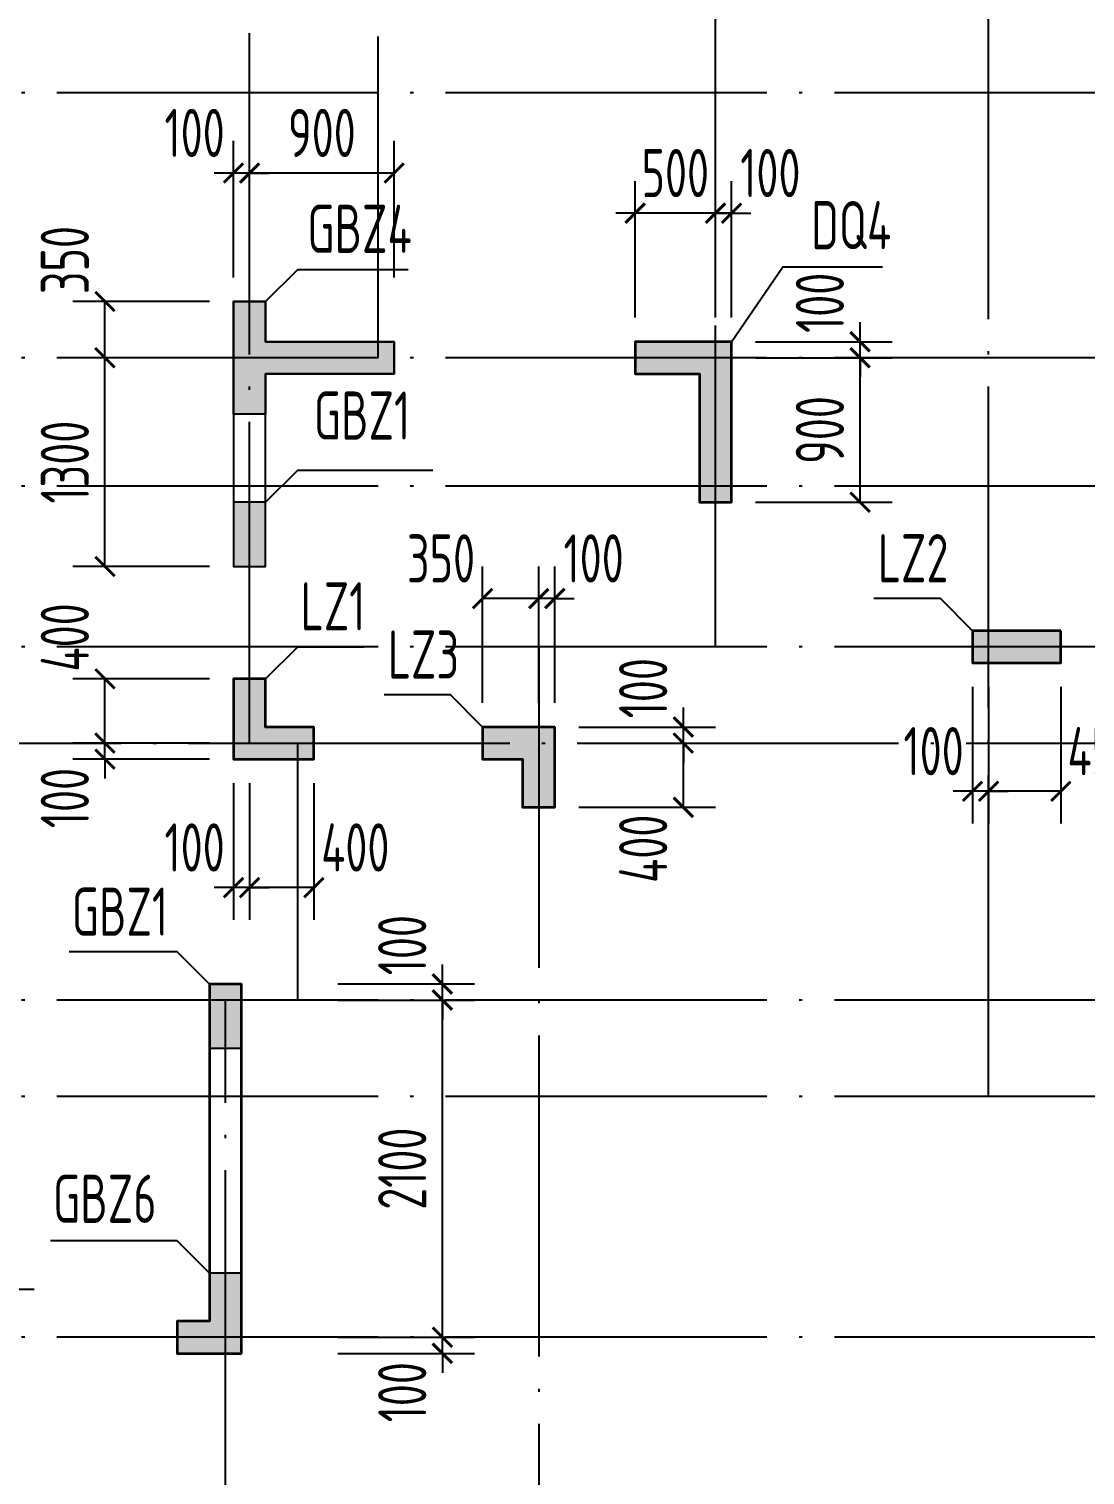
# Model space of a CAD drawing. Extents: x -668857 to 154266, y -275694 to 291306.
# Drawn here: x -327079 to -320505, y -70767 to -61761 of the extents above; entities that cross this region are included whole.
import ezdxf
from ezdxf.enums import TextEntityAlignment as Align

# ---------------------------------------------------------------- set-up
doc = ezdxf.new("R2010")
doc.units = 0
doc.header["$LTSCALE"] = 1000
doc.linetypes.add('DOTE', pattern=[2.42, 2, -0.2, 0.02, -0.2])
doc.layers.get('0').update_dxf_attribs({"linetype": 'CONTINUOUS'})
doc.layers.get('DEFPOINTS').update_dxf_attribs({"linetype": 'CONTINUOUS'})
for name, color, linetype in [('A-DOTE', 10, 'DOTE'), ('S-Q墙实线', 6, 'CONTINUOUS'), ('S-Q墙标注', 3, 'CONTINUOUS'), ('S-X详图填充', 252, 'CONTINUOUS'), ('S-X详图实线', 4, 'CONTINUOUS'), ('S-Z柱实线', 6, 'CONTINUOUS'), ('S-Z柱编号', 6, 'CONTINUOUS')]:
    doc.layers.add(name, color=color, linetype=linetype)
doc.styles.add('TSSD_REIN', font='tssdeng.shx', dxfattribs={"width": 0.7, "height": 300, "bigfont": 'tssdchn.shx'})
doc.styles.add('结构文字', font='zstxt.shx', dxfattribs={"width": 0.7, "bigfont": 'zshz.shx'})
doc.dimstyles.new('STRUCK', dxfattribs={"dimtxt": 400, "dimasz": 121, "dimexe": 200, "dimexo": 150, "dimgap": 115, "dimtad": 1, "dimdec": 0, "dimdsep": 46, "dimtxsty": '结构文字', "dimblk": 'ARCHTICK', "dimcen": 400, "dimclrd": 3, "dimclre": 3, "dimclrt": 7, "dimadec": 0, "dimazin": 0, "dimtfac": 1, "dimtdec": 0, "dimtix": 1, "dimtmove": 2, "dimatfit": 3, "dimldrblk": '_DIMX', "dimfxl": 0, "dimtolj": 1, "dimtzin": 0, "dimarcsym": 0})

# ---------------------------------------------------------------- blocks, each defined once
blk = doc.blocks.new('20210726.16395156')
at = {"layer": 'A-DOTE'}
for p, q in [((18500, 13100.3), (18500, 18249.9)), ((19300, 15500), (19300, 18249.9)), ((21400, 13700), (21400, 18249.9)), ((23100, 10900), (23100, 18249.9)), ((55600, 17150), (3600, 17150)), ((55600, 15500), (3600, 15500)), ((55600, 14700), (3600, 14700)), ((55600, 13700), (3600, 13700)), ((20299.8, 13700), (20300, 3600)), ((3600, 13100.3), (55600, 13100.3)), ((18800, 11500), (18800, 13100)), ((55600, 11500), (3600, 11500)), ((18350, 3600.1), (18350, 11500)), ((55600, 10900), (3600, 10900)), ((55600, 9400), (3600, 9400))]:
    blk.add_line(p, q, dxfattribs=at)
blk = doc.blocks.new('_ArchTick')
at = {"color": 0, "linetype": 'ByBlock', "const_width": 0.15}
blk.add_lwpolyline([(-0.5, -0.5), (0.5, 0.5)], dxfattribs=at)
blk = doc.blocks.new('*D1844')
at = {"layer": 'DEFPOINTS', "color": 0}
for p in [(-321105.9, -65708.6), (-320656, -65708.6), (-321105.9, -66508.6)]:
    blk.add_point(p, dxfattribs=at)
at = {"layer": 'S-Q墙标注', "color": 3, "lineweight": -2}
for p, q in [((-321105.9, -65858.6), (-321105.9, -66708.6)), ((-320656, -65858.6), (-320656, -66708.6)), ((-320656, -66508.6), (-321105.9, -66508.6))]:
    blk.add_line(p, q, dxfattribs=at)
at = {"layer": 'S-Q墙标注', "color": 3, "lineweight": -2, "xscale": 121, "yscale": 121, "zscale": 121, "rotation": 180}
blk.add_blockref('_ArchTick', (-321105.9, -66508.6), dxfattribs=at)
at = {"layer": 'S-Q墙标注', "color": 3, "lineweight": -2, "xscale": 121, "yscale": 121, "zscale": 121}
blk.add_blockref('_ArchTick', (-320656, -66508.6), dxfattribs=at)
at = {"layer": 'S-Q墙标注', "color": 7, "insert": (-320397.9, -66258.6), "char_height": 300, "attachment_point": 5, "style": 'TSSD_REIN'}
blk.add_mtext('\\A1;450', dxfattribs=at)
blk = doc.blocks.new('_DIMX')
blk.add_line((-150, 0), (150, 0))
at = {"const_width": 50}
blk.add_lwpolyline([(-70, -70), (70, 70)], dxfattribs=at)
blk = doc.blocks.new('*D1845')
at = {"layer": 'DEFPOINTS', "color": 0}
for p in [(-321205.9, -65708.6), (-321105.9, -65708.6), (-321205.9, -66508.6)]:
    blk.add_point(p, dxfattribs=at)
at = {"layer": 'S-Q墙标注', "color": 3, "lineweight": -2}
for p, q in [((-321205.9, -65858.6), (-321205.9, -66708.6)), ((-321105.9, -65858.6), (-321105.9, -66708.6)), ((-321205.9, -66508.6), (-321326.9, -66508.6)), ((-321105.9, -66508.6), (-321205.9, -66508.6)), ((-321105.9, -66508.6), (-320984.9, -66508.6))]:
    blk.add_line(p, q, dxfattribs=at)
at = {"layer": 'S-Q墙标注', "color": 3, "lineweight": -2, "xscale": 121, "yscale": 121, "zscale": 121}
blk.add_blockref('_ArchTick', (-321205.9, -66508.6), dxfattribs=at)
at = {"layer": 'S-Q墙标注', "color": 3, "lineweight": -2, "xscale": 121, "yscale": 121, "zscale": 121, "rotation": 180}
blk.add_blockref('_ArchTick', (-321105.9, -66508.6), dxfattribs=at)
at = {"layer": 'S-Q墙标注', "color": 7, "insert": (-321447.8, -66258.6), "char_height": 300, "attachment_point": 5, "style": 'TSSD_REIN'}
blk.add_mtext('\\A1;100', dxfattribs=at)
blk = doc.blocks.new('*D1846')
at = {"layer": 'DEFPOINTS', "color": 0}
for p in [(-326605.9, -66208.3), (-325805.9, -66208.3), (-325805.9, -66308.3)]:
    blk.add_point(p, dxfattribs=at)
at = {"layer": 'S-Q墙标注', "color": 3, "lineweight": -2}
for p, q in [((-326605.9, -66208.3), (-326605.9, -66087.3)), ((-325955.9, -66208.3), (-326805.9, -66208.3)), ((-326605.9, -66308.3), (-326605.9, -66208.3)), ((-325955.9, -66308.3), (-326805.9, -66308.3)), ((-326605.9, -66308.3), (-326605.9, -66429.3))]:
    blk.add_line(p, q, dxfattribs=at)
at = {"layer": 'S-Q墙标注', "color": 3, "lineweight": -2, "xscale": 121, "yscale": 121, "zscale": 121}
for p, rotation in [((-326605.9, -66208.3), 270), ((-326605.9, -66308.3), 90)]:
    blk.add_blockref('_ArchTick', p, dxfattribs=dict(at, rotation=rotation))
at = {"layer": 'S-Q墙标注', "color": 7, "insert": (-326855.9, -66550.3), "char_height": 300, "attachment_point": 5, "rotation": 90, "style": 'TSSD_REIN'}
blk.add_mtext('\\A1;100', dxfattribs=at)
blk = doc.blocks.new('*D1847')
at = {"layer": 'DEFPOINTS', "color": 0}
for p in [(-326605.9, -65808.3), (-325805.9, -65808.3), (-325805.9, -66208.3)]:
    blk.add_point(p, dxfattribs=at)
at = {"layer": 'S-Q墙标注', "color": 3, "lineweight": -2}
for p, q in [((-325955.9, -65808.3), (-326805.9, -65808.3)), ((-326605.9, -66208.3), (-326605.9, -65808.3)), ((-325955.9, -66208.3), (-326805.9, -66208.3))]:
    blk.add_line(p, q, dxfattribs=at)
at = {"layer": 'S-Q墙标注', "color": 3, "lineweight": -2, "xscale": 121, "yscale": 121, "zscale": 121}
for p, rotation in [((-326605.9, -65808.3), 90), ((-326605.9, -66208.3), 270)]:
    blk.add_blockref('_ArchTick', p, dxfattribs=dict(at, rotation=rotation))
at = {"layer": 'S-Q墙标注', "color": 7, "insert": (-326855.9, -65550.3), "char_height": 300, "attachment_point": 5, "rotation": 90, "style": 'TSSD_REIN'}
blk.add_mtext('\\A1;400', dxfattribs=at)
blk = doc.blocks.new('*D1848')
at = {"layer": 'DEFPOINTS', "color": 0}
for p in [(-325705.9, -66308.3), (-325305.9, -66308.3), (-325705.9, -67108.3)]:
    blk.add_point(p, dxfattribs=at)
at = {"layer": 'S-Q墙标注', "color": 3, "lineweight": -2}
for p, q in [((-325705.9, -66458.3), (-325705.9, -67308.3)), ((-325305.9, -66458.3), (-325305.9, -67308.3)), ((-325305.9, -67108.3), (-325705.9, -67108.3))]:
    blk.add_line(p, q, dxfattribs=at)
at = {"layer": 'S-Q墙标注', "color": 3, "lineweight": -2, "xscale": 121, "yscale": 121, "zscale": 121, "rotation": 180}
blk.add_blockref('_ArchTick', (-325705.9, -67108.3), dxfattribs=at)
at = {"layer": 'S-Q墙标注', "color": 3, "lineweight": -2, "xscale": 121, "yscale": 121, "zscale": 121}
blk.add_blockref('_ArchTick', (-325305.9, -67108.3), dxfattribs=at)
at = {"layer": 'S-Q墙标注', "color": 7, "insert": (-325047.8, -66858.3), "char_height": 300, "attachment_point": 5, "style": 'TSSD_REIN'}
blk.add_mtext('\\A1;400', dxfattribs=at)
blk = doc.blocks.new('*D1849')
at = {"layer": 'DEFPOINTS', "color": 0}
for p in [(-325805.9, -66308.3), (-325705.9, -66308.3), (-325805.9, -67108.3)]:
    blk.add_point(p, dxfattribs=at)
at = {"layer": 'S-Q墙标注', "color": 3, "lineweight": -2}
for p, q in [((-325805.9, -66458.3), (-325805.9, -67308.3)), ((-325705.9, -66458.3), (-325705.9, -67308.3)), ((-325805.9, -67108.3), (-325926.9, -67108.3)), ((-325705.9, -67108.3), (-325805.9, -67108.3)), ((-325705.9, -67108.3), (-325584.9, -67108.3))]:
    blk.add_line(p, q, dxfattribs=at)
at = {"layer": 'S-Q墙标注', "color": 3, "lineweight": -2, "xscale": 121, "yscale": 121, "zscale": 121}
blk.add_blockref('_ArchTick', (-325805.9, -67108.3), dxfattribs=at)
at = {"layer": 'S-Q墙标注', "color": 3, "lineweight": -2, "xscale": 121, "yscale": 121, "zscale": 121, "rotation": 180}
blk.add_blockref('_ArchTick', (-325705.9, -67108.3), dxfattribs=at)
at = {"layer": 'S-Q墙标注', "color": 7, "insert": (-326047.8, -66858.3), "char_height": 300, "attachment_point": 5, "style": 'TSSD_REIN'}
blk.add_mtext('\\A1;100', dxfattribs=at)
blk = doc.blocks.new('*D1850')
at = {"layer": 'DEFPOINTS', "color": 0}
for p in [(-322705.9, -63808.6), (-321905.9, -63808.6), (-322705.9, -64708.6)]:
    blk.add_point(p, dxfattribs=at)
at = {"layer": 'S-Q墙标注', "color": 3, "lineweight": -2}
for p, q in [((-322555.9, -63808.6), (-321705.9, -63808.6)), ((-321905.9, -64708.6), (-321905.9, -63808.6)), ((-322555.9, -64708.6), (-321705.9, -64708.6))]:
    blk.add_line(p, q, dxfattribs=at)
at = {"layer": 'S-Q墙标注', "color": 3, "lineweight": -2, "xscale": 121, "yscale": 121, "zscale": 121}
for p, rotation in [((-321905.9, -63808.6), 90), ((-321905.9, -64708.6), 270)]:
    blk.add_blockref('_ArchTick', p, dxfattribs=dict(at, rotation=rotation))
at = {"layer": 'S-Q墙标注', "color": 7, "insert": (-322155.9, -64258.6), "char_height": 300, "attachment_point": 5, "rotation": 90, "style": 'TSSD_REIN'}
blk.add_mtext('\\A1;900', dxfattribs=at)
blk = doc.blocks.new('*D1851')
at = {"layer": 'DEFPOINTS', "color": 0}
for p in [(-322705.9, -63708.6), (-321905.9, -63708.6), (-322705.9, -63808.6)]:
    blk.add_point(p, dxfattribs=at)
at = {"layer": 'S-Q墙标注', "color": 3, "lineweight": -2}
for p, q in [((-321905.9, -63708.6), (-321905.9, -63587.6)), ((-322555.9, -63708.6), (-321705.9, -63708.6)), ((-321905.9, -63808.6), (-321905.9, -63708.6)), ((-322555.9, -63808.6), (-321705.9, -63808.6)), ((-321905.9, -63808.6), (-321905.9, -63929.6))]:
    blk.add_line(p, q, dxfattribs=at)
at = {"layer": 'S-Q墙标注', "color": 3, "lineweight": -2, "xscale": 121, "yscale": 121, "zscale": 121}
for p, rotation in [((-321905.9, -63708.6), 270), ((-321905.9, -63808.6), 90)]:
    blk.add_blockref('_ArchTick', p, dxfattribs=dict(at, rotation=rotation))
at = {"layer": 'S-Q墙标注', "color": 7, "insert": (-322155.9, -63466.7), "char_height": 300, "attachment_point": 5, "rotation": 90, "style": 'TSSD_REIN'}
blk.add_mtext('\\A1;100', dxfattribs=at)
blk = doc.blocks.new('*D1852')
at = {"layer": 'DEFPOINTS', "color": 0}
for p in [(-322805.9, -62908.6), (-322805.9, -63708.6), (-322705.9, -63708.6)]:
    blk.add_point(p, dxfattribs=at)
at = {"layer": 'S-Q墙标注', "color": 3, "lineweight": -2}
for p, q in [((-322805.9, -63558.6), (-322805.9, -62708.6)), ((-322705.9, -63558.6), (-322705.9, -62708.6)), ((-322805.9, -62908.6), (-322926.9, -62908.6)), ((-322705.9, -62908.6), (-322805.9, -62908.6)), ((-322705.9, -62908.6), (-322584.9, -62908.6))]:
    blk.add_line(p, q, dxfattribs=at)
at = {"layer": 'S-Q墙标注', "color": 3, "lineweight": -2, "xscale": 121, "yscale": 121, "zscale": 121}
blk.add_blockref('_ArchTick', (-322805.9, -62908.6), dxfattribs=at)
at = {"layer": 'S-Q墙标注', "color": 3, "lineweight": -2, "xscale": 121, "yscale": 121, "zscale": 121, "rotation": 180}
blk.add_blockref('_ArchTick', (-322705.9, -62908.6), dxfattribs=at)
at = {"layer": 'S-Q墙标注', "color": 7, "insert": (-322464, -62658.6), "char_height": 300, "attachment_point": 5, "style": 'TSSD_REIN'}
blk.add_mtext('\\A1;100', dxfattribs=at)
blk = doc.blocks.new('*D1853')
at = {"layer": 'DEFPOINTS', "color": 0}
for p in [(-323305.8, -62908.6), (-323305.8, -63708.6), (-322805.9, -63708.6)]:
    blk.add_point(p, dxfattribs=at)
at = {"layer": 'S-Q墙标注', "color": 3, "lineweight": -2}
for p, q in [((-323305.8, -63558.6), (-323305.8, -62708.6)), ((-322805.9, -63558.6), (-322805.9, -62708.6)), ((-323305.8, -62908.6), (-323426.8, -62908.6)), ((-322805.9, -62908.6), (-323305.8, -62908.6)), ((-322805.9, -62908.6), (-322684.9, -62908.6))]:
    blk.add_line(p, q, dxfattribs=at)
at = {"layer": 'S-Q墙标注', "color": 3, "lineweight": -2, "xscale": 121, "yscale": 121, "zscale": 121}
blk.add_blockref('_ArchTick', (-323305.8, -62908.6), dxfattribs=at)
at = {"layer": 'S-Q墙标注', "color": 3, "lineweight": -2, "xscale": 121, "yscale": 121, "zscale": 121, "rotation": 180}
blk.add_blockref('_ArchTick', (-322805.9, -62908.6), dxfattribs=at)
at = {"layer": 'S-Q墙标注', "color": 7, "insert": (-323055.9, -62658.6), "char_height": 300, "attachment_point": 5, "style": 'TSSD_REIN'}
blk.add_mtext('\\A1;500', dxfattribs=at)
blk = doc.blocks.new('*D1854')
at = {"layer": 'DEFPOINTS', "color": 0}
for p in [(-325305.8, -69908.6), (-324505.8, -69908.6), (-325305.8, -70008.6)]:
    blk.add_point(p, dxfattribs=at)
at = {"layer": 'S-Q墙标注', "color": 3, "lineweight": -2}
for p, q in [((-324505.8, -69908.6), (-324505.8, -69787.6)), ((-325155.8, -69908.6), (-324305.8, -69908.6)), ((-324505.8, -70008.6), (-324505.8, -69908.6)), ((-325155.8, -70008.6), (-324305.8, -70008.6)), ((-324505.8, -70008.6), (-324505.8, -70129.6))]:
    blk.add_line(p, q, dxfattribs=at)
at = {"layer": 'S-Q墙标注', "color": 3, "lineweight": -2, "xscale": 121, "yscale": 121, "zscale": 121}
for p, rotation in [((-324505.8, -69908.6), 270), ((-324505.8, -70008.6), 90)]:
    blk.add_blockref('_ArchTick', p, dxfattribs=dict(at, rotation=rotation))
at = {"layer": 'S-Q墙标注', "color": 7, "insert": (-324755.8, -70250.5), "char_height": 300, "attachment_point": 5, "rotation": 90, "style": 'TSSD_REIN'}
blk.add_mtext('\\A1;100', dxfattribs=at)
blk = doc.blocks.new('*D1855')
at = {"layer": 'DEFPOINTS', "color": 0}
for p in [(-325305.8, -67808.6), (-324505.8, -67808.6), (-325305.8, -69908.6)]:
    blk.add_point(p, dxfattribs=at)
at = {"layer": 'S-Q墙标注', "color": 3, "lineweight": -2}
for p, q in [((-325155.8, -67808.6), (-324305.8, -67808.6)), ((-324505.8, -69908.6), (-324505.8, -67808.6)), ((-325155.8, -69908.6), (-324305.8, -69908.6))]:
    blk.add_line(p, q, dxfattribs=at)
at = {"layer": 'S-Q墙标注', "color": 3, "lineweight": -2, "xscale": 121, "yscale": 121, "zscale": 121}
for p, rotation in [((-324505.8, -67808.6), 90), ((-324505.8, -69908.6), 270)]:
    blk.add_blockref('_ArchTick', p, dxfattribs=dict(at, rotation=rotation))
at = {"layer": 'S-Q墙标注', "color": 7, "insert": (-324755.8, -68858.6), "char_height": 300, "attachment_point": 5, "rotation": 90, "style": 'TSSD_REIN'}
blk.add_mtext('\\A1;2100', dxfattribs=at)
blk = doc.blocks.new('*D1856')
at = {"layer": 'DEFPOINTS', "color": 0}
for p in [(-325305.8, -67708.6), (-324505.8, -67708.6), (-325305.8, -67808.6)]:
    blk.add_point(p, dxfattribs=at)
at = {"layer": 'S-Q墙标注', "color": 3, "lineweight": -2}
for p, q in [((-324505.8, -67708.6), (-324505.8, -67587.6)), ((-325155.8, -67708.6), (-324305.8, -67708.6)), ((-324505.8, -67808.6), (-324505.8, -67708.6)), ((-325155.8, -67808.6), (-324305.8, -67808.6)), ((-324505.8, -67808.6), (-324505.8, -67929.6))]:
    blk.add_line(p, q, dxfattribs=at)
at = {"layer": 'S-Q墙标注', "color": 3, "lineweight": -2, "xscale": 121, "yscale": 121, "zscale": 121}
for p, rotation in [((-324505.8, -67708.6), 270), ((-324505.8, -67808.6), 90)]:
    blk.add_blockref('_ArchTick', p, dxfattribs=dict(at, rotation=rotation))
at = {"layer": 'S-Q墙标注', "color": 7, "insert": (-324755.8, -67466.7), "char_height": 300, "attachment_point": 5, "rotation": 90, "style": 'TSSD_REIN'}
blk.add_mtext('\\A1;100', dxfattribs=at)
blk = doc.blocks.new('*D1905')
at = {"layer": 'DEFPOINTS', "color": 0}
for p in [(-324255.9, -65308.3), (-324255.9, -66108.3), (-323906.1, -66108.3)]:
    blk.add_point(p, dxfattribs=at)
at = {"layer": 'S-Q墙标注', "color": 3, "lineweight": -2}
for p, q in [((-324255.9, -65958.3), (-324255.9, -65108.3)), ((-323906.1, -65958.3), (-323906.1, -65108.3)), ((-323906.1, -65308.3), (-324255.9, -65308.3))]:
    blk.add_line(p, q, dxfattribs=at)
at = {"layer": 'S-Q墙标注', "color": 3, "lineweight": -2, "xscale": 121, "yscale": 121, "zscale": 121, "rotation": 180}
blk.add_blockref('_ArchTick', (-324255.9, -65308.3), dxfattribs=at)
at = {"layer": 'S-Q墙标注', "color": 3, "lineweight": -2, "xscale": 121, "yscale": 121, "zscale": 121}
blk.add_blockref('_ArchTick', (-323906.1, -65308.3), dxfattribs=at)
at = {"layer": 'S-Q墙标注', "color": 7, "insert": (-324514, -65058.3), "char_height": 300, "attachment_point": 5, "style": 'TSSD_REIN'}
blk.add_mtext('\\A1;350', dxfattribs=at)
blk = doc.blocks.new('*D1906')
at = {"layer": 'DEFPOINTS', "color": 0}
for p in [(-323906.1, -65308.3), (-323906.1, -66108.3), (-323805.9, -66108.3)]:
    blk.add_point(p, dxfattribs=at)
at = {"layer": 'S-Q墙标注', "color": 3, "lineweight": -2}
for p, q in [((-323906.1, -65958.3), (-323906.1, -65108.3)), ((-323805.9, -65958.3), (-323805.9, -65108.3)), ((-323906.1, -65308.3), (-324027.1, -65308.3)), ((-323805.9, -65308.3), (-323906.1, -65308.3)), ((-323805.9, -65308.3), (-323684.9, -65308.3))]:
    blk.add_line(p, q, dxfattribs=at)
at = {"layer": 'S-Q墙标注', "color": 3, "lineweight": -2, "xscale": 121, "yscale": 121, "zscale": 121}
blk.add_blockref('_ArchTick', (-323906.1, -65308.3), dxfattribs=at)
at = {"layer": 'S-Q墙标注', "color": 3, "lineweight": -2, "xscale": 121, "yscale": 121, "zscale": 121, "rotation": 180}
blk.add_blockref('_ArchTick', (-323805.9, -65308.3), dxfattribs=at)
at = {"layer": 'S-Q墙标注', "color": 7, "insert": (-323564, -65058.3), "char_height": 300, "attachment_point": 5, "style": 'TSSD_REIN'}
blk.add_mtext('\\A1;100', dxfattribs=at)
blk = doc.blocks.new('*D1907')
at = {"layer": 'DEFPOINTS', "color": 0}
for p in [(-323805.9, -66108.3), (-323005.9, -66108.3), (-323805.9, -66208.3)]:
    blk.add_point(p, dxfattribs=at)
at = {"layer": 'S-Q墙标注', "color": 3, "lineweight": -2}
for p, q in [((-323005.9, -66108.3), (-323005.9, -65987.3)), ((-323655.9, -66108.3), (-322805.9, -66108.3)), ((-323005.9, -66208.3), (-323005.9, -66108.3)), ((-323655.9, -66208.3), (-322805.9, -66208.3)), ((-323005.9, -66208.3), (-323005.9, -66329.3))]:
    blk.add_line(p, q, dxfattribs=at)
at = {"layer": 'S-Q墙标注', "color": 3, "lineweight": -2, "xscale": 121, "yscale": 121, "zscale": 121}
for p, rotation in [((-323005.9, -66108.3), 270), ((-323005.9, -66208.3), 90)]:
    blk.add_blockref('_ArchTick', p, dxfattribs=dict(at, rotation=rotation))
at = {"layer": 'S-Q墙标注', "color": 7, "insert": (-323255.9, -65866.4), "char_height": 300, "attachment_point": 5, "rotation": 90, "style": 'TSSD_REIN'}
blk.add_mtext('\\A1;100', dxfattribs=at)
blk = doc.blocks.new('*D1908')
at = {"layer": 'DEFPOINTS', "color": 0}
for p in [(-323805.9, -66208.3), (-323005.9, -66208.3), (-323805.9, -66608.3)]:
    blk.add_point(p, dxfattribs=at)
at = {"layer": 'S-Q墙标注', "color": 3, "lineweight": -2}
for p, q in [((-323655.9, -66208.3), (-322805.9, -66208.3)), ((-323005.9, -66608.3), (-323005.9, -66208.3)), ((-323655.9, -66608.3), (-322805.9, -66608.3))]:
    blk.add_line(p, q, dxfattribs=at)
at = {"layer": 'S-Q墙标注', "color": 3, "lineweight": -2, "xscale": 121, "yscale": 121, "zscale": 121}
for p, rotation in [((-323005.9, -66208.3), 90), ((-323005.9, -66608.3), 270)]:
    blk.add_blockref('_ArchTick', p, dxfattribs=dict(at, rotation=rotation))
at = {"layer": 'S-Q墙标注', "color": 7, "insert": (-323255.9, -66866.4), "char_height": 300, "attachment_point": 5, "rotation": 90, "style": 'TSSD_REIN'}
blk.add_mtext('\\A1;400', dxfattribs=at)
blk = doc.blocks.new('*D2071')
at = {"layer": 'DEFPOINTS', "color": 0}
for p in [(-326605.9, -63808.6), (-325805.9, -63808.6), (-325805.9, -65108.6)]:
    blk.add_point(p, dxfattribs=at)
at = {"layer": 'S-Q墙标注', "color": 3, "lineweight": -2}
for p, q in [((-325955.9, -63808.6), (-326805.9, -63808.6)), ((-326605.9, -65108.6), (-326605.9, -63808.6)), ((-325955.9, -65108.6), (-326805.9, -65108.6))]:
    blk.add_line(p, q, dxfattribs=at)
at = {"layer": 'S-Q墙标注', "color": 3, "lineweight": -2, "xscale": 121, "yscale": 121, "zscale": 121}
for p, rotation in [((-326605.9, -63808.6), 90), ((-326605.9, -65108.6), 270)]:
    blk.add_blockref('_ArchTick', p, dxfattribs=dict(at, rotation=rotation))
at = {"layer": 'S-Q墙标注', "color": 7, "insert": (-326855.9, -64458.6), "char_height": 300, "attachment_point": 5, "rotation": 90, "style": 'TSSD_REIN'}
blk.add_mtext('\\A1;1300', dxfattribs=at)
blk = doc.blocks.new('*D2072')
at = {"layer": 'DEFPOINTS', "color": 0}
for p in [(-326605.9, -63458.6), (-325805.9, -63458.6), (-325805.9, -63808.6)]:
    blk.add_point(p, dxfattribs=at)
at = {"layer": 'S-Q墙标注', "color": 3, "lineweight": -2}
for p, q in [((-325955.9, -63458.6), (-326805.9, -63458.6)), ((-326605.9, -63808.6), (-326605.9, -63458.6)), ((-325955.9, -63808.6), (-326805.9, -63808.6))]:
    blk.add_line(p, q, dxfattribs=at)
at = {"layer": 'S-Q墙标注', "color": 3, "lineweight": -2, "xscale": 121, "yscale": 121, "zscale": 121}
for p, rotation in [((-326605.9, -63458.6), 90), ((-326605.9, -63808.6), 270)]:
    blk.add_blockref('_ArchTick', p, dxfattribs=dict(at, rotation=rotation))
at = {"layer": 'S-Q墙标注', "color": 7, "insert": (-326855.9, -63200.5), "char_height": 300, "attachment_point": 5, "rotation": 90, "style": 'TSSD_REIN'}
blk.add_mtext('\\A1;350', dxfattribs=at)
blk = doc.blocks.new('*D2073')
at = {"layer": 'DEFPOINTS', "color": 0}
for p in [(-325705.9, -62658.6), (-325705.9, -63458.6), (-324805.8, -63458.6)]:
    blk.add_point(p, dxfattribs=at)
at = {"layer": 'S-Q墙标注', "color": 3, "lineweight": -2}
for p, q in [((-325705.9, -63308.6), (-325705.9, -62458.6)), ((-324805.8, -63308.6), (-324805.8, -62458.6)), ((-324805.8, -62658.6), (-325705.9, -62658.6))]:
    blk.add_line(p, q, dxfattribs=at)
at = {"layer": 'S-Q墙标注', "color": 3, "lineweight": -2, "xscale": 121, "yscale": 121, "zscale": 121, "rotation": 180}
blk.add_blockref('_ArchTick', (-325705.9, -62658.6), dxfattribs=at)
at = {"layer": 'S-Q墙标注', "color": 3, "lineweight": -2, "xscale": 121, "yscale": 121, "zscale": 121}
blk.add_blockref('_ArchTick', (-324805.8, -62658.6), dxfattribs=at)
at = {"layer": 'S-Q墙标注', "color": 7, "insert": (-325255.8, -62408.6), "char_height": 300, "attachment_point": 5, "style": 'TSSD_REIN'}
blk.add_mtext('\\A1;900', dxfattribs=at)
blk = doc.blocks.new('*D2074')
at = {"layer": 'DEFPOINTS', "color": 0}
for p in [(-325805.9, -62658.6), (-325805.9, -63458.6), (-325705.9, -63458.6)]:
    blk.add_point(p, dxfattribs=at)
at = {"layer": 'S-Q墙标注', "color": 3, "lineweight": -2}
for p, q in [((-325805.9, -63308.6), (-325805.9, -62458.6)), ((-325705.9, -63308.6), (-325705.9, -62458.6)), ((-325805.9, -62658.6), (-325926.9, -62658.6)), ((-325705.9, -62658.6), (-325805.9, -62658.6)), ((-325705.9, -62658.6), (-325584.9, -62658.6))]:
    blk.add_line(p, q, dxfattribs=at)
at = {"layer": 'S-Q墙标注', "color": 3, "lineweight": -2, "xscale": 121, "yscale": 121, "zscale": 121}
blk.add_blockref('_ArchTick', (-325805.9, -62658.6), dxfattribs=at)
at = {"layer": 'S-Q墙标注', "color": 3, "lineweight": -2, "xscale": 121, "yscale": 121, "zscale": 121, "rotation": 180}
blk.add_blockref('_ArchTick', (-325705.9, -62658.6), dxfattribs=at)
at = {"layer": 'S-Q墙标注', "color": 7, "insert": (-326047.8, -62408.6), "char_height": 300, "attachment_point": 5, "style": 'TSSD_REIN'}
blk.add_mtext('\\A1;100', dxfattribs=at)

msp = doc.modelspace()

# ---------------------------------------------------------------- hatches: boundary and pattern name
at = {"layer": 'S-X详图填充'}
h = msp.add_hatch(color=256, dxfattribs=at)
h.dxf.hatch_style = 1
h.paths.add_polyline_path([(-325605.9, -64159.07), (-325805.9, -64159.07), (-325805.9, -63458.61), (-325605.9, -63458.61), (-325605.9, -63708.61), (-324805.77, -63708.61), (-324805.77, -63908.61), (-325605.9, -63908.61)])
h = msp.add_hatch(color=256, dxfattribs=at)
h.dxf.hatch_style = 1
h.paths.add_polyline_path([(-322705.9, -63708.61), (-323305.81, -63708.61), (-323305.81, -63908.61), (-322905.9, -63908.61), (-322905.9, -64708.61), (-322705.9, -64708.61)])
h = msp.add_hatch(color=256, dxfattribs=at)
h.dxf.hatch_style = 1
h.paths.add_polyline_path([(-325605.9, -64708.61), (-325805.9, -64708.61), (-325805.9, -65108.61), (-325605.9, -65108.61)])
for points in [[(-320655.9, -65508.61), (-321205.9, -65508.61), (-321205.9, -65708.61), (-320655.9, -65708.61)], [(-325305.9, -66108.34), (-325605.9, -66108.34), (-325605.9, -65808.34), (-325805.9, -65808.34), (-325805.9, -66308.34), (-325305.9, -66308.34)]]:
    msp.add_hatch(color=256, dxfattribs=at).paths.add_polyline_path(points, flags=0)
msp.add_hatch(color=256, dxfattribs=at).paths.add_polyline_path([(-324256.05, -66308.21), (-324006.05, -66308.21), (-324006.05, -66608.21), (-323806.05, -66608.21), (-323806.05, -66108.21), (-324256.05, -66108.21)])
h = msp.add_hatch(color=256, dxfattribs=at)
h.dxf.hatch_style = 1
h.paths.add_polyline_path([(-325755.9, -67708.61), (-325955.9, -67708.61), (-325955.9, -68108.61), (-325755.9, -68108.61)])
h = msp.add_hatch(color=256, dxfattribs=at)
h.dxf.hatch_style = 1
h.paths.add_polyline_path([(-325755.9, -69508.61), (-325955.9, -69508.61), (-325955.9, -69808.61), (-326155.9, -69808.61), (-326155.9, -70008.61), (-325755.9, -70008.61)])

# ---------------------------------------------------------------- linework, layer by layer
at = {"layer": 'S-Q墙实线'}
msp.add_lwpolyline([(-325805.9, -63808.61), (-325805.9, -65108.61), (-325605.9, -65108.61), (-325605.9, -63908.61), (-324806.29, -63908.61), (-324806.29, -63708.61), (-325605.9, -63708.61), (-325605.9, -63458.61), (-325805.9, -63458.61)], close=True, dxfattribs=at)
at = {"layer": 'S-Q墙实线', "lineweight": 35}
for points in [[(-322705.9, -63708.61), (-323305.81, -63708.61), (-323305.81, -63908.61), (-322905.9, -63908.61), (-322905.9, -64708.61), (-322705.9, -64708.61)], [(-325755.9, -70008.61), (-325755.9, -68858.61), (-325755.9, -68408.61), (-325755.9, -67708.61), (-325955.9, -67708.61), (-325955.9, -68408.61), (-325955.9, -68858.61), (-325955.9, -69808.61), (-326155.9, -69808.61), (-326155.9, -70008.61)]]:
    msp.add_lwpolyline(points, close=True, dxfattribs=at)
at = {"layer": 'S-X详图实线'}
for points in [[(-325605.9, -64159.07), (-325805.9, -64159.07), (-325805.9, -63458.61), (-325605.9, -63458.61), (-325605.9, -63708.61), (-324805.77, -63708.61), (-324805.77, -63908.61), (-325605.9, -63908.61), (-325605.9, -63908.61)], [(-322705.9, -63708.61), (-323305.81, -63708.61), (-323305.81, -63908.61), (-322905.9, -63908.61), (-322905.9, -64708.61), (-322705.9, -64708.61), (-322705.9, -63708.61)], [(-325605.9, -64708.61), (-325805.9, -64708.61), (-325805.9, -65108.61), (-325605.9, -65108.61), (-325605.9, -64708.61)], [(-320655.9, -65508.61), (-321205.9, -65508.61), (-321205.9, -65708.61), (-320655.9, -65708.61), (-320655.9, -65508.61)], [(-325305.9, -66108.34), (-325605.9, -66108.34), (-325605.9, -65808.34), (-325805.9, -65808.34), (-325805.9, -66308.34), (-325305.9, -66308.34), (-325305.9, -66108.34)], [(-324256.05, -66308.21), (-324006.05, -66308.21), (-324006.05, -66608.21), (-323806.05, -66608.21), (-323806.05, -66108.21), (-324256.05, -66108.21), (-324256.05, -66308.21)], [(-325755.9, -67708.61), (-325955.9, -67708.61), (-325955.9, -68108.61), (-325755.9, -68108.61), (-325755.9, -67708.61)], [(-325755.9, -69508.61), (-325955.9, -69508.61), (-325955.9, -69808.61), (-326155.9, -69808.61), (-326155.9, -70008.61), (-325755.9, -70008.61), (-325755.9, -69508.61)]]:
    msp.add_lwpolyline(points, close=True, dxfattribs=at)
at = {"layer": 'S-Z柱实线', "lineweight": 35}
for points in [[(-320655.9, -65508.61), (-321205.9, -65508.61), (-321205.9, -65708.61), (-320655.9, -65708.61)], [(-325605.9, -65808.34), (-325805.9, -65808.34), (-325805.9, -66308.34), (-325305.9, -66308.34), (-325305.9, -66108.34), (-325605.9, -66108.34)], [(-323806.05, -66108.21), (-324256.05, -66108.21), (-324256.05, -66308.21), (-324006.05, -66308.21), (-324006.05, -66608.21), (-323806.05, -66608.21)]]:
    msp.add_lwpolyline(points, close=True, dxfattribs=at)
at = {"layer": 'S-Z柱编号', "color": 7}
for points in [[(-325605.9, -63458.61), (-325405.9, -63258.61), (-324719.71, -63258.61)], [(-322705.9, -63708.61), (-322386.19, -63243.55), (-321765.4, -63243.55)], [(-325605.9, -64708.61), (-325405.9, -64508.61), (-324565.9, -64508.61)], [(-321205.9, -65508.61), (-321405.9, -65308.61), (-321819.12, -65308.61)], [(-325605.9, -65808.34), (-325405.9, -65608.34), (-324992.68, -65608.34)], [(-324255.9, -66108.34), (-324455.9, -65908.34), (-324869.12, -65908.34)], [(-325955.9, -67708.61), (-326155.9, -67508.61), (-326829.42, -67508.61)], [(-325955.9, -69508.61), (-326155.9, -69308.61), (-326945.69, -69308.61)], [(-328055.9, -69808.61), (-327855.9, -69608.61), (-327047.66, -69608.61)]]:
    msp.add_lwpolyline(points, dxfattribs=at)

# ---------------------------------------------------------------- block references
at = {"layer": 'A-DOTE'}
msp.add_blockref('20210726.16395156', (-344205.9, -79308.66), dxfattribs=at)

# ---------------------------------------------------------------- texts
at = {"layer": 'S-Z柱编号', "color": 7, "style": 'TSSD_REIN', "width": 0.7}
for s, p in [('GBZ4', (-325346.53, -63245.64)), ('DQ4', (-322210.08, -63222.72)), ('GBZ1', (-325305.9, -64408.61)), ('LZ2', (-321795.27, -65296.9)), ('LZ1', (-325388.06, -65596.63)), ('LZ3', (-324845.27, -65896.63)), ('GBZ1', (-326812.59, -67498.03)), ('GBZ6', (-326929.39, -69286.17))]:
    msp.add_text(s, height=300, dxfattribs=at).set_placement(p, align=Align.BOTTOM_LEFT)

# ---------------------------------------------------------------- dimensions: what is measured, and where the dimension line sits
at = {"layer": 'S-Q墙标注'}
for base, p1, p2, angle, picture, middle in [((-325805.9, -62658.61), (-325705.89, -63458.61), (-325805.9, -63458.61), 180, '*D2074', (-326047.82, -62408.61)), ((-322805.9, -62908.61), (-322705.9, -63708.61), (-322805.9, -63708.61), 180, '*D1852', (-322463.97, -62658.61)), ((-326605.9, -63458.61), (-325805.9, -63808.61), (-325805.9, -63458.61), 90, '*D2072', (-326855.9, -63200.54)), ((-321905.9, -63708.61), (-322705.9, -63808.61), (-322705.9, -63708.61), 90, '*D1851', (-322155.9, -63466.69)), ((-324255.9, -65308.34), (-323906.1, -66108.34), (-324255.9, -66108.34), 180, '*D1905', (-324513.97, -65058.34)), ((-323906.1, -65308.34), (-323805.9, -66108.34), (-323906.1, -66108.34), 180, '*D1906', (-323563.98, -65058.34)), ((-326605.9, -65808.34), (-325805.9, -66208.34), (-325805.9, -65808.34), 90, '*D1847', (-326855.9, -65550.27)), ((-323005.9, -66108.34), (-323805.9, -66208.34), (-323805.9, -66108.34), 90, '*D1907', (-323255.9, -65866.42)), ((-321205.91, -66508.61), (-321105.9, -65708.61), (-321205.91, -65708.61), 180, '*D1845', (-321447.83, -66258.61)), ((-321105.9, -66508.61), (-320655.99, -65708.61), (-321105.9, -65708.61), 180, '*D1844', (-320397.91, -66258.61)), ((-326605.9, -66208.34), (-325805.9, -66308.34), (-325805.9, -66208.34), 90, '*D1846', (-326855.9, -66550.27)), ((-323005.9, -66208.34), (-323805.9, -66608.34), (-323805.9, -66208.34), 90, '*D1908', (-323255.9, -66866.42)), ((-325805.9, -67108.34), (-325705.9, -66308.34), (-325805.9, -66308.34), 180, '*D1849', (-326047.82, -66858.34)), ((-325705.9, -67108.34), (-325305.9, -66308.34), (-325705.9, -66308.34), 180, '*D1848', (-325047.82, -66858.34)), ((-324505.83, -67708.61), (-325305.83, -67808.61), (-325305.83, -67708.61), 90, '*D1856', (-324755.83, -67466.69)), ((-324505.83, -69908.61), (-325305.83, -70008.61), (-325305.83, -69908.61), 90, '*D1854', (-324755.83, -70250.54))]:
    dim = msp.add_linear_dim(base=base, p1=p1, p2=p2, angle=angle, dimstyle='STRUCK', override={"dimtxt": 300, "dimgap": 100, "dimtxsty": 'TSSD_REIN'}, dxfattribs=at)
    dim.commit()
    dim.dimension.update_dxf_attribs({"geometry": picture, "text_midpoint": middle, "dimtype": 160})
for base, p1, p2, angle, picture, middle in [((-325705.89, -62658.61), (-324805.77, -63458.61), (-325705.89, -63458.61), 180, '*D2073', (-325255.83, -62408.61)), ((-323305.81, -62908.61), (-322805.9, -63708.61), (-323305.81, -63708.61), 180, '*D1853', (-323055.85, -62658.61)), ((-326605.9, -63808.61), (-325805.9, -65108.61), (-325805.9, -63808.61), 90, '*D2071', (-326855.9, -64458.61)), ((-321905.9, -63808.61), (-322705.9, -64708.61), (-322705.9, -63808.61), 90, '*D1850', (-322155.9, -64258.61)), ((-324505.83, -67808.61), (-325305.83, -69908.61), (-325305.83, -67808.61), 90, '*D1855', (-324755.83, -68858.61))]:
    dim = msp.add_linear_dim(base=base, p1=p1, p2=p2, angle=angle, dimstyle='STRUCK', override={"dimtxt": 300, "dimgap": 100, "dimtxsty": 'TSSD_REIN'}, dxfattribs=at)
    dim.commit()
    dim.dimension.update_dxf_attribs({"geometry": picture, "text_midpoint": middle})

doc.saveas('drawing.dxf')
